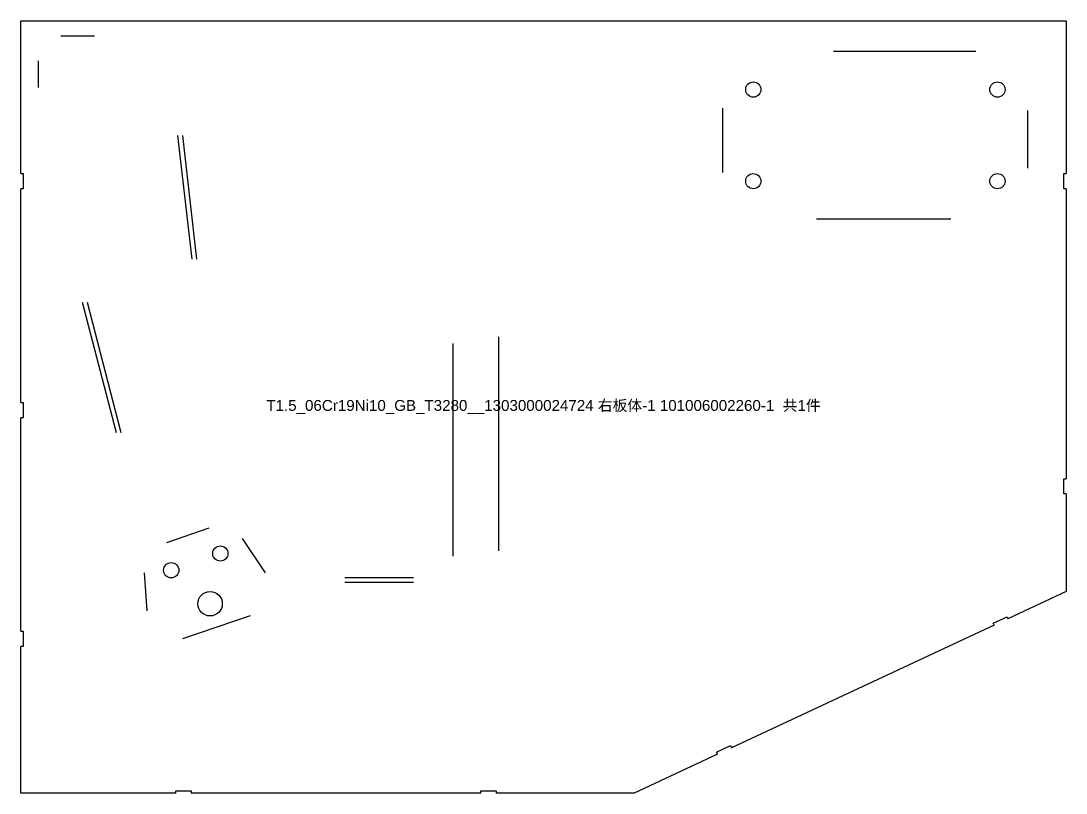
# Model space of a CAD drawing. Extents: x -16 to 22649, y -4599 to 814.
# Drawn here: x 1031 to 1716, y -697 to -191 of the extents above; entities that cross this region are included whole.
import ezdxf

# ---------------------------------------------------------------- set-up
doc = ezdxf.new("R2010")
doc.units = 0
doc.header["$MEASUREMENT"] = 0
doc.linetypes.add('CENTERX2', pattern=[20.32, 12.7, -2.54, 2.54, -2.54])
for name, color, linetype in [('1', 6, 'CENTERX2'), ('S1', 7, 'CONTINUOUS'), ('SLD-0', 7, 'CONTINUOUS')]:
    doc.layers.add(name, color=color, linetype=linetype)
doc.styles.get("Standard").update_dxf_attribs({"font": 'arial.ttf'})

msp = doc.modelspace()

# ---------------------------------------------------------------- linework, layer by layer
at = {"layer": '1', "color": 6, "linetype": 'CONTINUOUS'}
for p, q in [((1078.986, -200.79194), (1056.89018, -200.79194)), ((1078.986, -200.79194), (1056.89018, -200.79194)), ((1656.66462, -210.79194), (1563.30226, -210.79194)), ((1656.66462, -210.79194), (1563.30226, -210.79194)), ((1042.282, -234.3515), (1042.282, -216.85353)), ((1042.282, -234.3515), (1042.282, -216.85353)), ((1490.782, -290.11916), (1490.782, -248.06686)), ((1490.782, -290.11916), (1490.782, -248.06686)), ((1690.782, -287.21968), (1690.782, -249.50872)), ((1690.782, -287.21968), (1690.782, -249.50872)), ((1142.91744, -346.96966), (1133.67722, -265.86925)), ((1142.91744, -346.96966), (1133.67722, -265.86925)), ((1136.69663, -265.86925), (1145.93685, -346.96966)), ((1136.69663, -265.86925), (1145.93685, -346.96966)), ((1640.18896, -320.79194), (1552.15766, -320.79194)), ((1640.18896, -320.79194), (1552.15766, -320.79194)), ((1093.492, -460.80882), (1071.22721, -375.33296)), ((1093.492, -460.80882), (1071.22721, -375.33296)), ((1096.59211, -460.80882), (1074.32731, -375.33296)), ((1096.59211, -460.80882), (1074.32731, -375.33296)), ((1313.982, -541.62299), (1313.982, -402.17865)), ((1313.982, -541.62299), (1313.982, -402.17865)), ((1343.982, -538.00101), (1343.982, -397.79063)), ((1343.982, -538.00101), (1343.982, -397.79063)), ((1154.02037, -523.29432), (1126.2197, -532.81261)), ((1154.02037, -523.29432), (1126.2197, -532.81261)), ((1191.18646, -552.44052), (1176.031, -529.88682)), ((1191.18646, -552.44052), (1176.031, -529.88682)), ((1113.45021, -577.28602), (1111.75641, -552.44052)), ((1113.45021, -577.28602), (1111.75641, -552.44052)), ((1288.09441, -555.79194), (1243.13409, -555.79194)), ((1288.09441, -555.79194), (1243.13409, -555.79194)), ((1288.09441, -558.79194), (1243.13409, -558.79194)), ((1288.09441, -558.79194), (1243.13409, -558.79194)), ((1180.92758, -580.6721), (1136.69663, -595.81574)), ((1180.92758, -580.6721), (1136.69663, -595.81574))]:
    msp.add_line(p, q, dxfattribs=at)
at = {"layer": 'SLD-0', "linetype": 'CONTINUOUS'}
for p, q in [((1030.782, -190.79194), (1715.782, -190.79194)), ((1030.782, -290.79194), (1030.782, -190.79194)), ((1715.782, -190.79194), (1715.782, -290.79194)), ((1030.782, -290.79194), (1032.282, -290.79194)), ((1032.282, -290.79194), (1032.282, -300.79194)), ((1714.282, -300.79194), (1714.282, -290.79194)), ((1714.282, -290.79194), (1715.782, -290.79194)), ((1032.282, -300.79194), (1030.782, -300.79194)), ((1030.782, -440.79194), (1030.782, -300.79194)), ((1715.782, -300.79194), (1714.282, -300.79194)), ((1715.782, -300.79194), (1715.782, -490.79194)), ((1030.782, -440.79194), (1032.282, -440.79194)), ((1032.282, -440.79194), (1032.282, -450.79194)), ((1032.282, -450.79194), (1030.782, -450.79194)), ((1030.782, -590.79194), (1030.782, -450.79194)), ((1714.282, -500.79194), (1714.282, -490.79194)), ((1714.282, -490.79194), (1715.782, -490.79194)), ((1715.782, -500.79194), (1714.282, -500.79194)), ((1715.782, -500.79194), (1715.782, -564.79194)), ((1715.782, -564.79194), (1677.68806, -582.55386)), ((1667.99096, -585.42026), (1677.05418, -581.19438)), ((1677.05418, -581.19438), (1677.68806, -582.55386)), ((1668.62484, -586.77974), (1496.42364, -667.07136)), ((1668.62484, -586.77974), (1667.99096, -585.42026)), ((1030.782, -590.79194), (1032.282, -590.79194)), ((1032.282, -590.79194), (1032.282, -600.79194)), ((1032.282, -600.79194), (1030.782, -600.79194)), ((1030.782, -696.79194), (1030.782, -600.79194)), ((1487.36042, -671.29724), (1432.682, -696.79194)), ((1486.72654, -669.93776), (1495.78976, -665.71188)), ((1487.36042, -671.29724), (1486.72654, -669.93776)), ((1495.78976, -665.71188), (1496.42364, -667.07136)), ((1132.282, -696.79194), (1030.782, -696.79194)), ((1132.282, -696.79194), (1132.282, -695.29194)), ((1132.282, -695.29194), (1142.282, -695.29194)), ((1142.282, -695.29194), (1142.282, -696.79194)), ((1332.282, -696.79194), (1142.282, -696.79194)), ((1332.282, -696.79194), (1332.282, -695.29194)), ((1332.282, -695.29194), (1342.282, -695.29194)), ((1342.282, -695.29194), (1342.282, -696.79194)), ((1432.682, -696.79194), (1342.282, -696.79194))]:
    msp.add_line(p, q, dxfattribs=at)
for centre, radius in [((1510.782, -235.79194), 5), ((1670.782, -235.79194), 5), ((1510.782, -295.79194), 5), ((1670.782, -295.79194), 5), ((1161.482, -539.79194), 5), ((1129.282, -550.79194), 5), ((1154.782, -572.69194), 8)]:
    msp.add_circle(centre, radius, dxfattribs=at)

# ---------------------------------------------------------------- texts
at = {"layer": 'S1', "color": 3, "insert": (1373.282, -443.79194), "char_height": 7.1, "attachment_point": 5}
msp.add_mtext('T1.5_06Cr19Ni10_GB_T3280__1303000024724 {\\fSimSun|b0|i0|c134|p2;右板体}-1 101006002260-1  {\\fSimSun|b0|i0|c134|p2;共}1{\\fSimSun|b0|i0|c134|p2;件}', dxfattribs=at)

doc.saveas('drawing.dxf')
